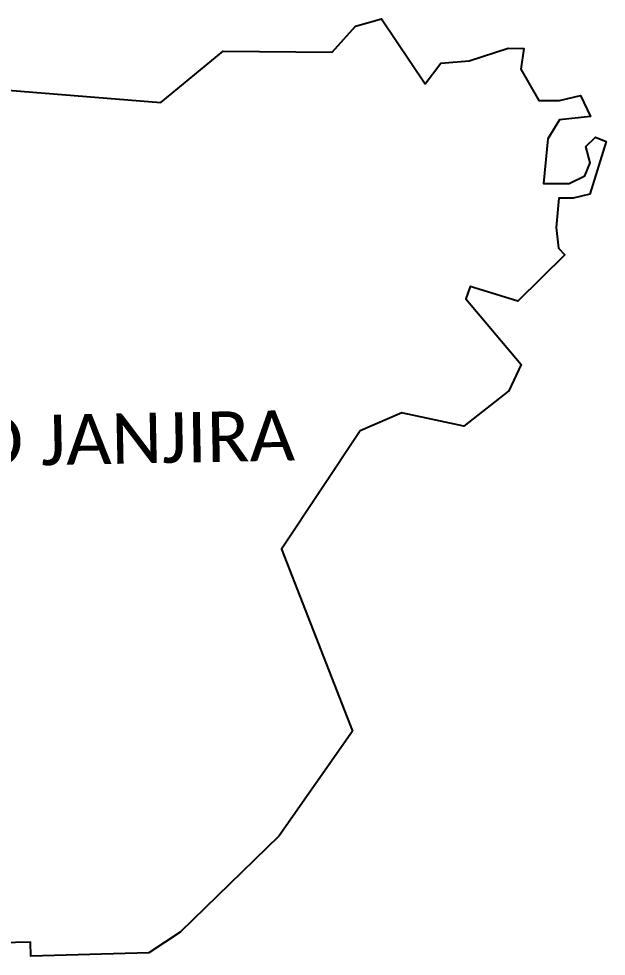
# Model space of a CAD drawing. Header units: metres. Extents: x 283563 to 286101, y 2026331 to 2028354.
# Drawn here: x 284832 to 286101, y 2026331 to 2028354 of the extents above; entities that cross this region are included whole.
import ezdxf

# ---------------------------------------------------------------- set-up
doc = ezdxf.new("R2010")
doc.units = ezdxf.units.M
doc.layers.add('VILLAGE NAME', color=250, linetype='Continuous')
doc.styles.get("Standard").update_dxf_attribs({"font": 'simplex.shx'})

msp = doc.modelspace()

# ---------------------------------------------------------------- linework, layer by layer
at = {"color": 6, "flags": 128}
msp.add_lwpolyline([(284674.7, 2028210.2), (285138.6, 2028173), (285273.8, 2028283.8), (285508.7, 2028281.9), (285559.4, 2028337.4), (285615.5, 2028353.8), (285709.4, 2028213.2), (285743.3, 2028257.7), (285804.9, 2028262.8), (285889, 2028290), (285922.6, 2028289.8), (285916.6, 2028245.1), (285955.2, 2028177.7), (286000, 2028177.3), (286044.8, 2028188.1), (286066.8, 2028143.2), (285999.9, 2028135.4), (285974.5, 2028094.9), (285965, 2027998.6), (286020.9, 2027998.2), (286054.6, 2028014.7), (286066, 2028042.6), (286056.6, 2028078.1), (286077.7, 2028098.4), (286100.7, 2028089), (286065.5, 2027975.5), (286029.1, 2027966.7), (285998.3, 2027966.9), (285992.2, 2027903.3), (285997.4, 2027858.6), (286011.3, 2027844.5), (285910, 2027744.1), (285806.6, 2027776.2), (285797.5, 2027749.5), (285917.1, 2027607.5), (285890, 2027550.6), (285793, 2027474.3), (285662.4, 2027502.6), (285659, 2027503.3), (285569.3, 2027464.9), (285399.4, 2027208.9), (285552.9, 2026816.2), (285394.5, 2026590.7), (285180.3, 2026382.9), (285113.2, 2026337.9), (284858.4, 2026330.9), (284857.8, 2026361.2), (284727, 2026358.7)], dxfattribs=at)

# ---------------------------------------------------------------- texts
at = {"layer": 'VILLAGE NAME', "insert": (284281.8, 2027487.4), "char_height": 108.748, "attachment_point": 1, "rotation": 1.1028}
msp.add_mtext_dynamic_manual_height_columns('{\\fCalibri|b0|i0|c0|p34;MURUD JANJIRA (MCI)}', width=1174.7, gutter_width=543.7, heights=[0], dxfattribs=at)

doc.saveas('drawing.dxf')
